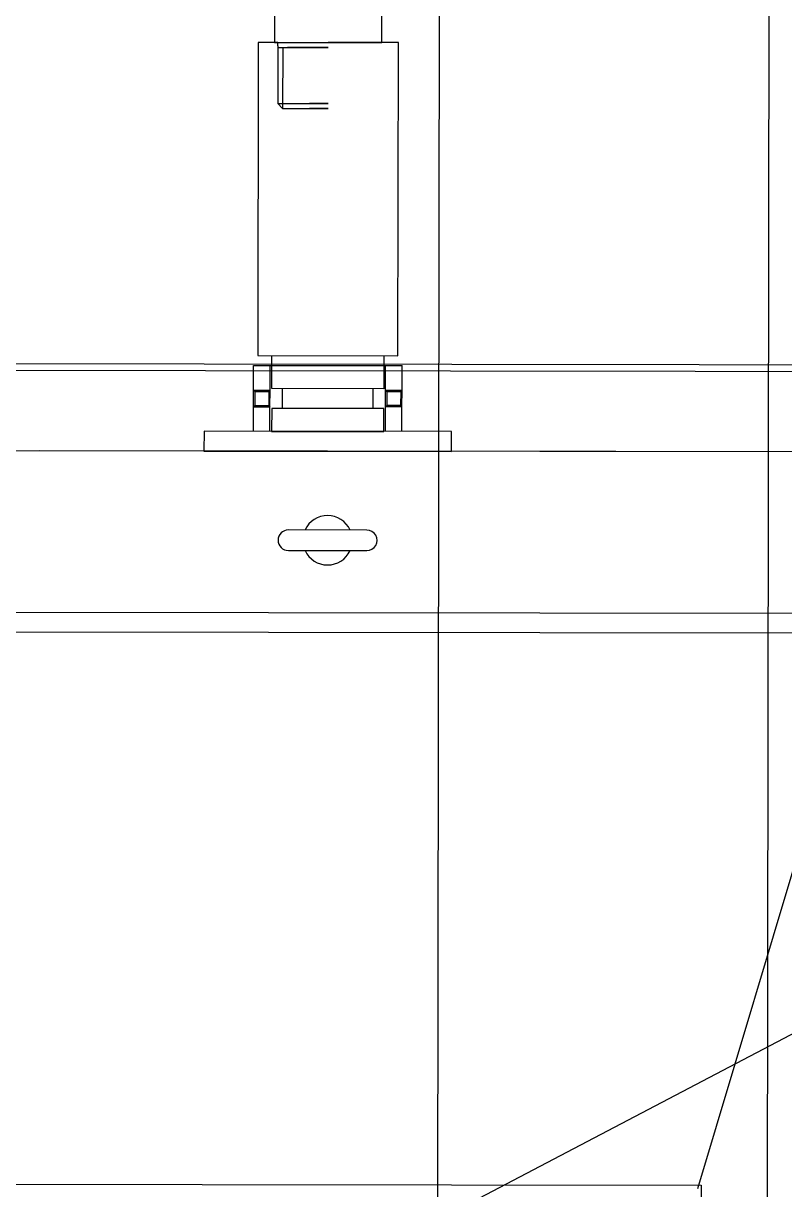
# Model space of a CAD drawing. Header units: inches. Extents: x 12 to 407, y 13 to 268.
# Drawn here: x 72.177 to 72.639, y 228.383 to 229.091 of the extents above; entities that cross this region are included whole.
import ezdxf

# ---------------------------------------------------------------- set-up
doc = ezdxf.new("R2010")
doc.units = ezdxf.units.IN
doc.header["$MEASUREMENT"] = 0
doc.layers.add('SITE_20200109$0$22', color=40, linetype='Continuous')
doc.layers.add('SITE_20200109$0$출력안됨', color=155, linetype='Continuous')

# ---------------------------------------------------------------- blocks, each defined once
blk = doc.blocks.new('SITE_20200109$0$A$C3D8971C')
at = {"color": 9, "linetype": 'Continuous'}
for p, q in [((1492, -960.5), (1492, -220.5)), ((1504, -960.5), (1504, -220.5)), ((1602, -960.5), (1602, -220.5)), ((1602, -765.12), (1602, -415.88)), ((1614, -545.5), (1654, -545.5)), ((1654, -545.5), (1654, -635.5)), ((1614, -555.5), (1654, -555.5)), ((1640, -556.5), (1660, -556.5)), ((1850, -558), (1850, -623)), ((1628, -563), (1640, -563)), ((1813, -559.91), (1810, -562.91)), ((1847, -562.91), (1810, -562.91)), ((1810, -562.91), (1810, -590.5)), ((1813, -559.91), (1813, -590.5)), ((1848, -559.91), (1813, -559.91)), ((1847, -559.91), (1847, -590.5)), ((1847, -590.5), (1847, -565.86)), ((1848, -559.91), (1850, -559.91)), ((1810, -590.5), (1810, -579.17)), ((1813, -590.5), (1813, -579.17)), ((1628, -618), (1640, -618)), ((1614, -625.5), (1654, -625.5)), ((1850, -623), (1885, -623)), ((1614, -635.5), (1654, -635.5)), ((1155, -815.5), (1653, -963.5))]:
    blk.add_line(p, q, dxfattribs=at)
at = {"color": 9, "linetype": 'Continuous', "ltscale": 0.2}
for p, q in [((1629, -545.5), (1629.81, -546.32)), ((1629, -545.5), (1629, -555.5)), ((1638.19, -546.32), (1629.81, -546.32)), ((1629.81, -546.32), (1629.81, -554.69)), ((1639, -545.5), (1638.19, -546.32)), ((1638.19, -546.32), (1638.19, -554.69)), ((1639, -545.5), (1639, -555.5)), ((1629.81, -554.69), (1629, -555.5)), ((1638.19, -554.69), (1629.81, -554.69)), ((1638.19, -554.69), (1639, -555.5)), ((1629.81, -626.32), (1629, -625.5)), ((1629, -635.5), (1629, -625.5)), ((1638.19, -626.32), (1629.81, -626.32)), ((1629.81, -634.69), (1629.81, -626.32)), ((1638.19, -626.32), (1639, -625.5)), ((1638.19, -634.69), (1638.19, -626.32)), ((1639, -635.5), (1639, -625.5)), ((1629, -635.5), (1629.81, -634.69)), ((1638.19, -634.69), (1629.81, -634.69)), ((1639, -635.5), (1638.19, -634.69))]:
    blk.add_line(p, q, dxfattribs=at)
at = {"color": 9, "linetype": 'ByBlock'}
for p, q in [((1541.75, -566.75), (1541.75, -614.25)), ((1554.25, -614.25), (1554.25, -566.75))]:
    blk.add_line(p, q, dxfattribs=at)
at = {"color": 9, "linetype": 'Continuous'}
for points in [[(-145, -215.5), (1655, -215.5), (1655, -965.5), (-145, -965.5)], [(-141, -219.5), (1651, -219.5), (1651, -961.5), (-141, -961.5)], [(353, -363.5), (1157, -363.5), (1157, -817.5), (353, -817.5)], [(1602, -665.5), (1614, -665.5), (1614, -515.5), (1602, -515.5)]]:
    blk.add_lwpolyline(points, close=True, dxfattribs=at)
for points in [[(1850, -559.91), (1850, -548), (1660, -548)], [(1660, -548), (1660, -633)], [(1628, -624.5), (1628, -556.5), (1614, -556.5), (1614, -590.5), (1614, -624.5), (1628, -624.5)], [(1660, -624.5), (1640, -624.5), (1640, -556.5)], [(2435, -558), (1850, -558)], [(1660, -633), (1850, -633), (1850, -590.5)]]:
    blk.add_lwpolyline(points, dxfattribs=at)
at = {"color": 9, "linetype": 'ByBlock'}
for centre, radius, start, end in [((1548, -566.75), 6.25, 0, 180), ((1548, -590.5), 15, 114.62432, 245.37568), ((1548, -590.5), 15, 294.62432, 65.37568), ((1548, -614.25), 6.25, 180, 0)]:
    blk.add_arc(centre, radius, start, end, dxfattribs=at)
blk = doc.blocks.new('AUDIT_I_200528142514-0')
at = {"layer": 'SITE_20200109$0$22', "color": 8, "rotation": 89.92133469272197}
blk.add_blockref('SITE_20200109$0$A$C3D8971C', (248392.59, 243549.64), dxfattribs=at)

msp = doc.modelspace()

# ---------------------------------------------------------------- linework, layer by layer
at = {"color": 8}
for p, q in [((72.42953, 229.40237, -109.40901), (72.42569, 226.60237, -109.40901)), ((72.62953, 229.40209, -109.40901), (72.62569, 226.60209, -109.40901))]:
    msp.add_line(p, q, dxfattribs=at)
at = {"layer": 'SITE_20200109$0$출력안됨', "color": 8}
msp.add_line((60.19417, 221.94063, -109.40668), (78.80765, 231.71508, -109.40668), dxfattribs=at)

# ---------------------------------------------------------------- block references
at = {"linetype": 'Continuous', "xscale": 0.001000002026557922, "yscale": 0.001000002026557922, "zscale": 0.001000002026557922}
msp.add_blockref('AUDIT_I_200528142514-0', (-176.62415, -16.31994, -109.40668), dxfattribs=at)

doc.saveas('drawing.dxf')
